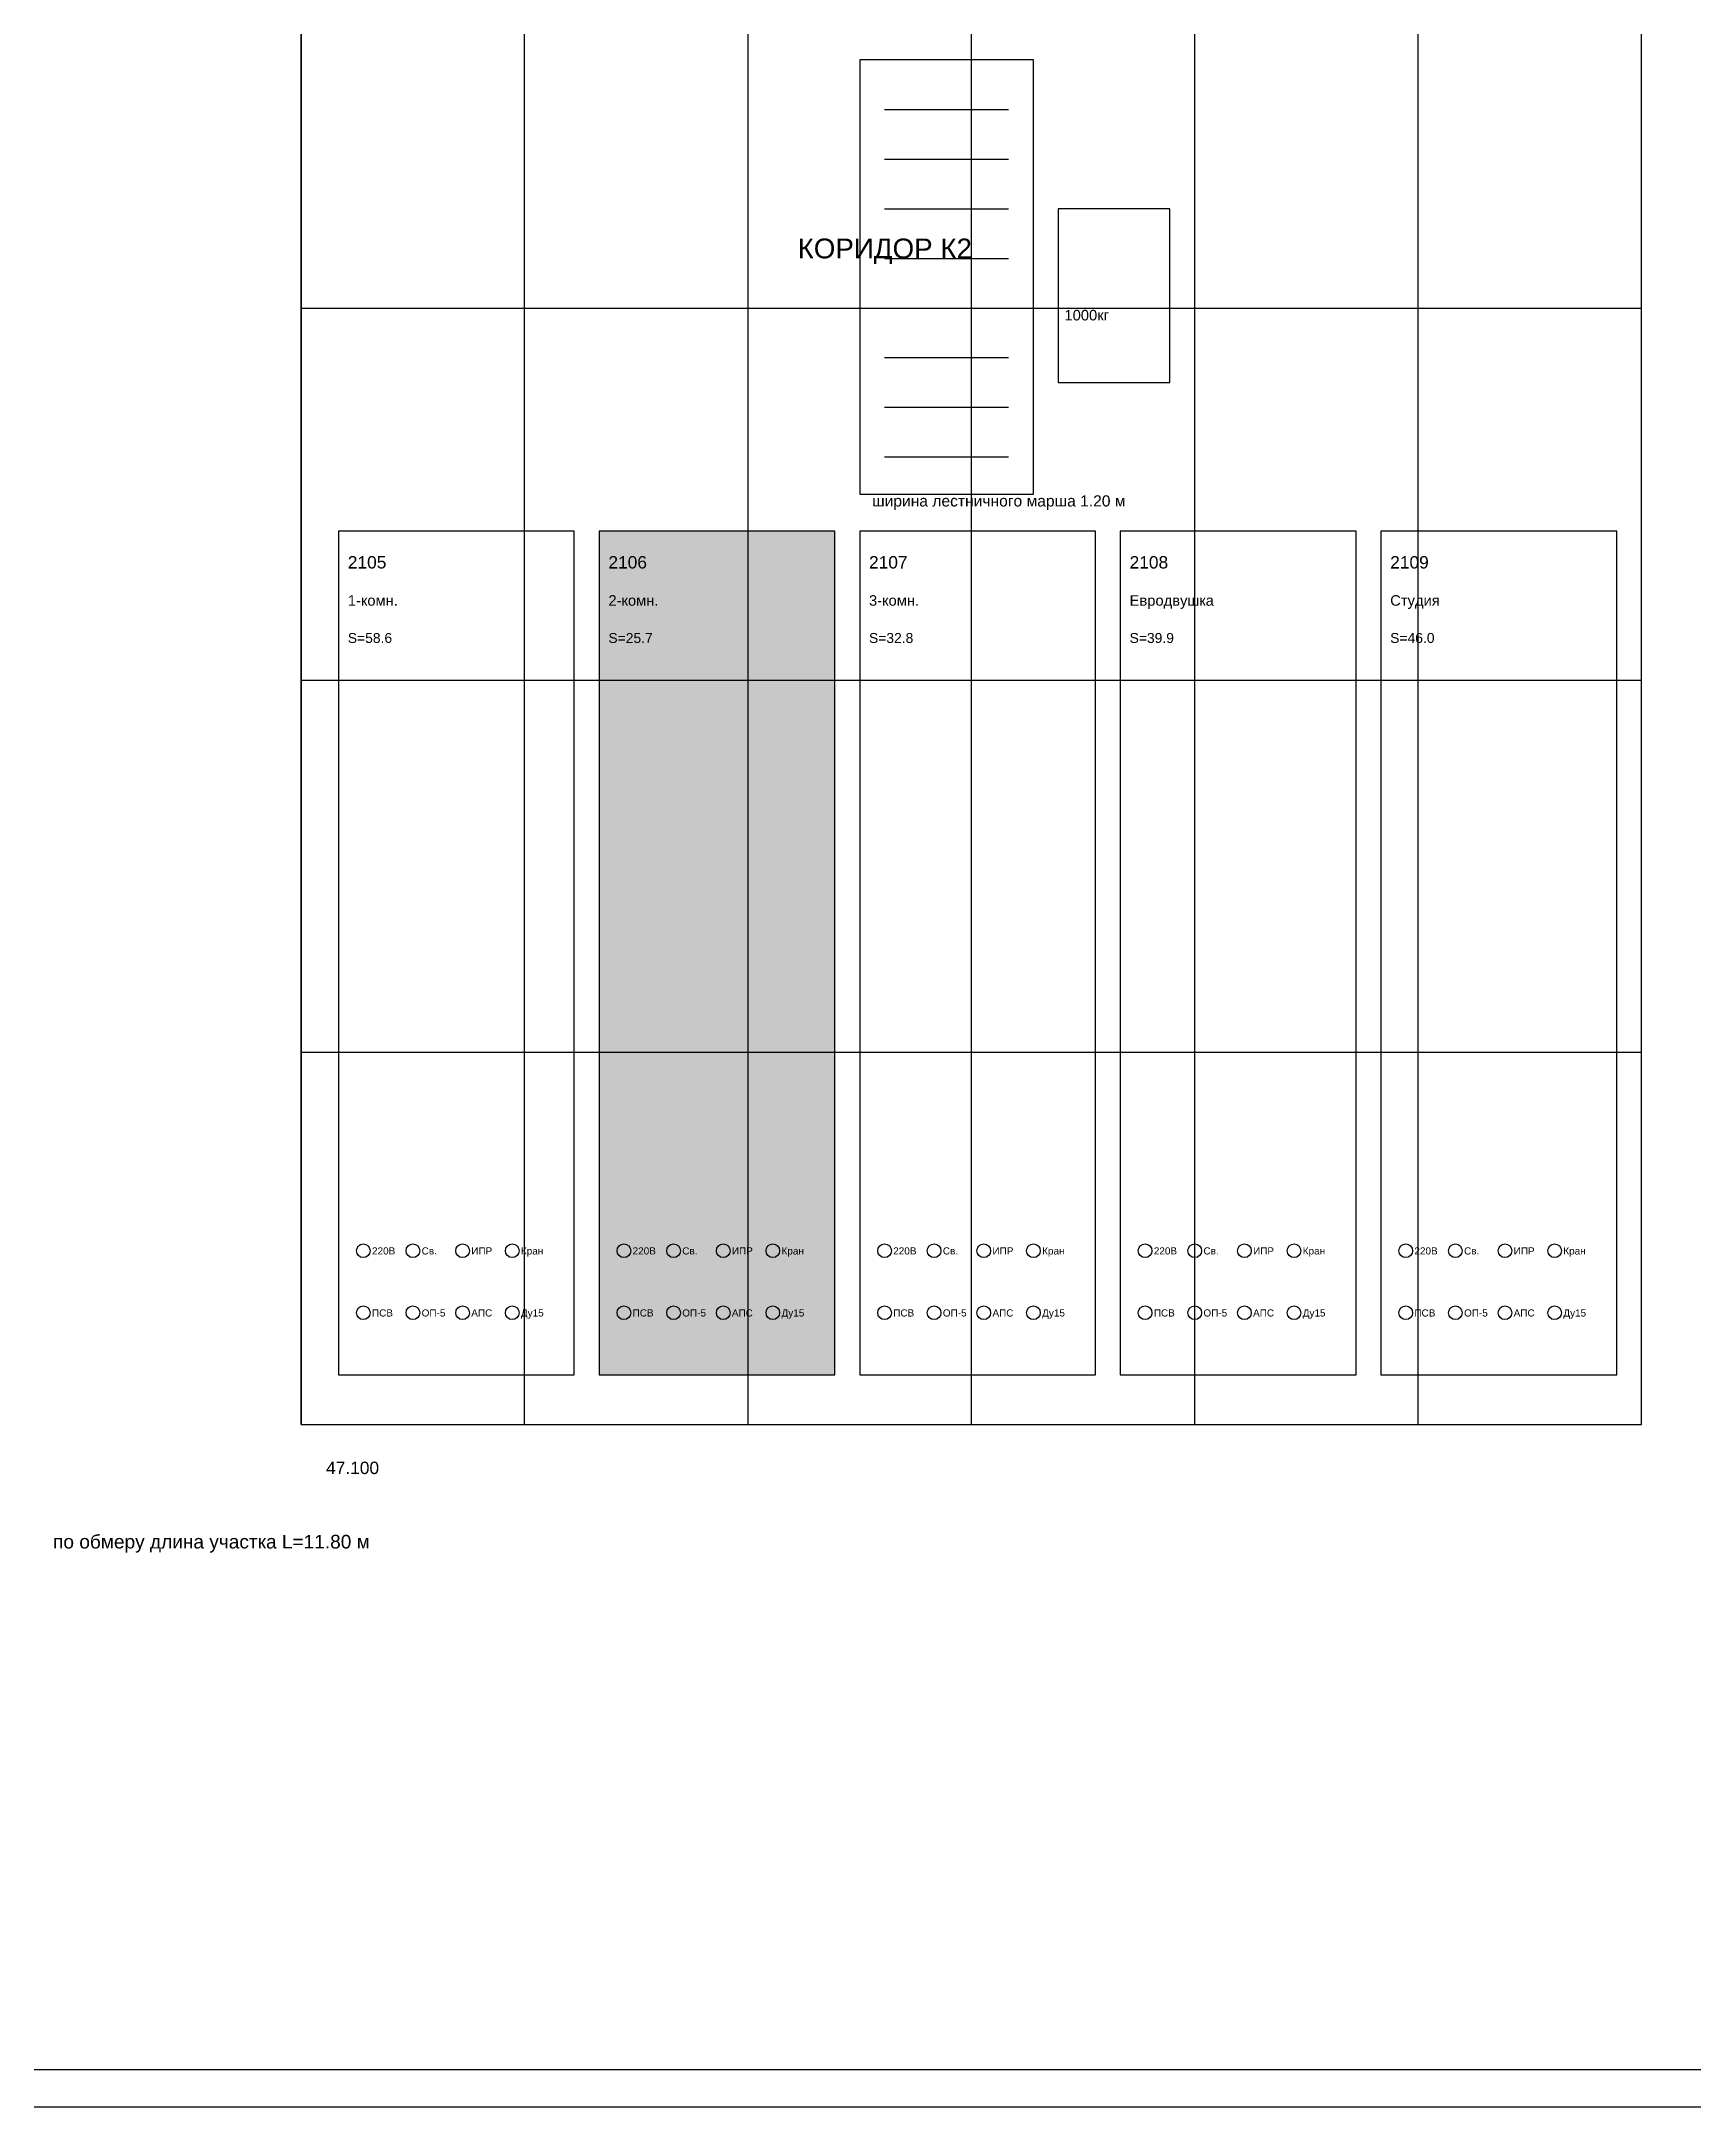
# Model space of a CAD drawing. Header units: millimetres. Extents: x 0 to 7008, y 0 to 594.
# Drawn here: x 248.1 to 514.4, y 0 to 333 of the extents above; entities that cross this region are included whole.
import ezdxf

# ---------------------------------------------------------------- set-up
doc = ezdxf.new("R2010")
doc.units = ezdxf.units.MM
for name, color, linetype in [('DIM', 3, 'Continuous'), ('GRAPH', 7, 'Continuous'), ('TABLE_FILL', 8, 'Continuous'), ('TEXT', 2, 'Continuous')]:
    doc.layers.add(name, color=color, linetype=linetype)
doc.styles.get("Standard").update_dxf_attribs({"font": 'arial.ttf'})

msp = doc.modelspace()

# ---------------------------------------------------------------- hatches: boundary and pattern name
at = {"layer": 'TABLE_FILL'}
msp.add_hatch(color=7, dxfattribs=at).paths.add_polyline_path([(338, 118), (376, 118), (376, 254), (338, 254)])

# ---------------------------------------------------------------- linework, layer by layer
at = {"layer": 'GRAPH'}
for p, q in [((290, 110), (290, 470)), ((290, 470), (290, 110)), ((326, 110), (326, 470)), ((362, 110), (362, 470)), ((398, 110), (398, 470)), ((434, 110), (434, 470)), ((470, 110), (470, 470)), ((506, 110), (506, 470)), ((506, 110), (506, 470)), ((408, 330), (380, 330)), ((380, 330), (380, 260)), ((408, 260), (408, 330)), ((384, 322), (404, 322)), ((384, 314), (404, 314)), ((384, 306), (404, 306)), ((430, 306), (412, 306)), ((412, 306), (412, 278)), ((430, 278), (430, 306)), ((384, 298), (404, 298)), ((290, 290), (506, 290)), ((384, 290), (404, 290)), ((384, 282), (404, 282)), ((412, 278), (430, 278)), ((384, 274), (404, 274)), ((384, 266), (404, 266)), ((380, 260), (408, 260)), ((334, 254), (296, 254)), ((296, 254), (296, 118)), ((334, 118), (334, 254)), ((376, 254), (338, 254)), ((338, 254), (338, 118)), ((376, 118), (376, 254)), ((418, 254), (380, 254)), ((380, 254), (380, 118)), ((418, 118), (418, 254)), ((460, 254), (422, 254)), ((422, 254), (422, 118)), ((460, 118), (460, 254)), ((502, 254), (464, 254)), ((464, 254), (464, 118)), ((502, 118), (502, 254)), ((290, 230), (506, 230)), ((290, 170), (506, 170)), ((296, 118), (334, 118)), ((338, 118), (376, 118)), ((380, 118), (418, 118)), ((422, 118), (460, 118)), ((464, 118), (502, 118)), ((290, 110), (506, 110)), ((290, 110), (506, 110)), ((6, 6), (835, 6))]:
    msp.add_line(p, q, dxfattribs=at)
msp.add_lwpolyline([(0, 0), (841, 0), (841, 594), (0, 594)], close=True, dxfattribs=at)
for centre in [(300, 138), (308, 138), (316, 138), (324, 138), (342, 138), (350, 138), (358, 138), (366, 138), (384, 138), (392, 138), (400, 138), (408, 138), (426, 138), (434, 138), (442, 138), (450, 138), (468, 138), (476, 138), (484, 138), (492, 138), (300, 128), (308, 128), (316, 128), (324, 128), (342, 128), (350, 128), (358, 128), (366, 128), (384, 128), (392, 128), (400, 128), (408, 128), (426, 128), (434, 128), (442, 128), (450, 128), (468, 128), (476, 128), (484, 128), (492, 128)]:
    msp.add_circle(centre, 1.1, dxfattribs=at)

# ---------------------------------------------------------------- texts
at = {"layer": 'DIM'}
for s, height, p in [('ширина лестничного марша 1.20 м', 1.8, (382, 258)), ('47.100', 2, (294, 102)), ('по обмеру длина участка L=11.80 м', 2.2, (250, 90))]:
    msp.add_text(s, height=height, dxfattribs=at).set_placement(p)
at = {"layer": 'TEXT'}
for s, height, p in [('КОРИДОР К2', 3.2, (370, 298)), ('1000кг', 1.7, (413, 288)), ('2105', 2, (297.5, 248)), ('2106', 2, (339.5, 248)), ('2107', 2, (381.5, 248)), ('2108', 2, (423.5, 248)), ('2109', 2, (465.5, 248)), ('1-комн.', 1.7, (297.5, 242)), ('2-комн.', 1.7, (339.5, 242)), ('3-комн.', 1.7, (381.5, 242)), ('Евродвушка', 1.7, (423.5, 242)), ('Студия', 1.7, (465.5, 242)), ('S=58.6', 1.6, (297.5, 236)), ('S=25.7', 1.6, (339.5, 236)), ('S=32.8', 1.6, (381.5, 236)), ('S=39.9', 1.6, (423.5, 236)), ('S=46.0', 1.6, (465.5, 236)), ('220В', 1.15, (301.4, 137.4)), ('Св.', 1.15, (309.4, 137.4)), ('ИПР', 1.15, (317.4, 137.4)), ('Кран', 1.15, (325.4, 137.4)), ('220В', 1.15, (343.4, 137.4)), ('Св.', 1.15, (351.4, 137.4)), ('ИПР', 1.15, (359.4, 137.4)), ('Кран', 1.15, (367.4, 137.4)), ('220В', 1.15, (385.4, 137.4)), ('Св.', 1.15, (393.4, 137.4)), ('ИПР', 1.15, (401.4, 137.4)), ('Кран', 1.15, (409.4, 137.4)), ('220В', 1.15, (427.4, 137.4)), ('Св.', 1.15, (435.4, 137.4)), ('ИПР', 1.15, (443.4, 137.4)), ('Кран', 1.15, (451.4, 137.4)), ('220В', 1.15, (469.4, 137.4)), ('Св.', 1.15, (477.4, 137.4)), ('ИПР', 1.15, (485.4, 137.4)), ('Кран', 1.15, (493.4, 137.4)), ('ПСВ', 1.15, (301.4, 127.4)), ('ОП-5', 1.15, (309.4, 127.4)), ('АПС', 1.15, (317.4, 127.4)), ('Ду15', 1.15, (325.4, 127.4)), ('ПСВ', 1.15, (343.4, 127.4)), ('ОП-5', 1.15, (351.4, 127.4)), ('АПС', 1.15, (359.4, 127.4)), ('Ду15', 1.15, (367.4, 127.4)), ('ПСВ', 1.15, (385.4, 127.4)), ('ОП-5', 1.15, (393.4, 127.4)), ('АПС', 1.15, (401.4, 127.4)), ('Ду15', 1.15, (409.4, 127.4)), ('ПСВ', 1.15, (427.4, 127.4)), ('ОП-5', 1.15, (435.4, 127.4)), ('АПС', 1.15, (443.4, 127.4)), ('Ду15', 1.15, (451.4, 127.4)), ('ПСВ', 1.15, (469.4, 127.4)), ('ОП-5', 1.15, (477.4, 127.4)), ('АПС', 1.15, (485.4, 127.4)), ('Ду15', 1.15, (493.4, 127.4))]:
    msp.add_text(s, height=height, dxfattribs=at).set_placement(p)

doc.saveas('drawing.dxf')
